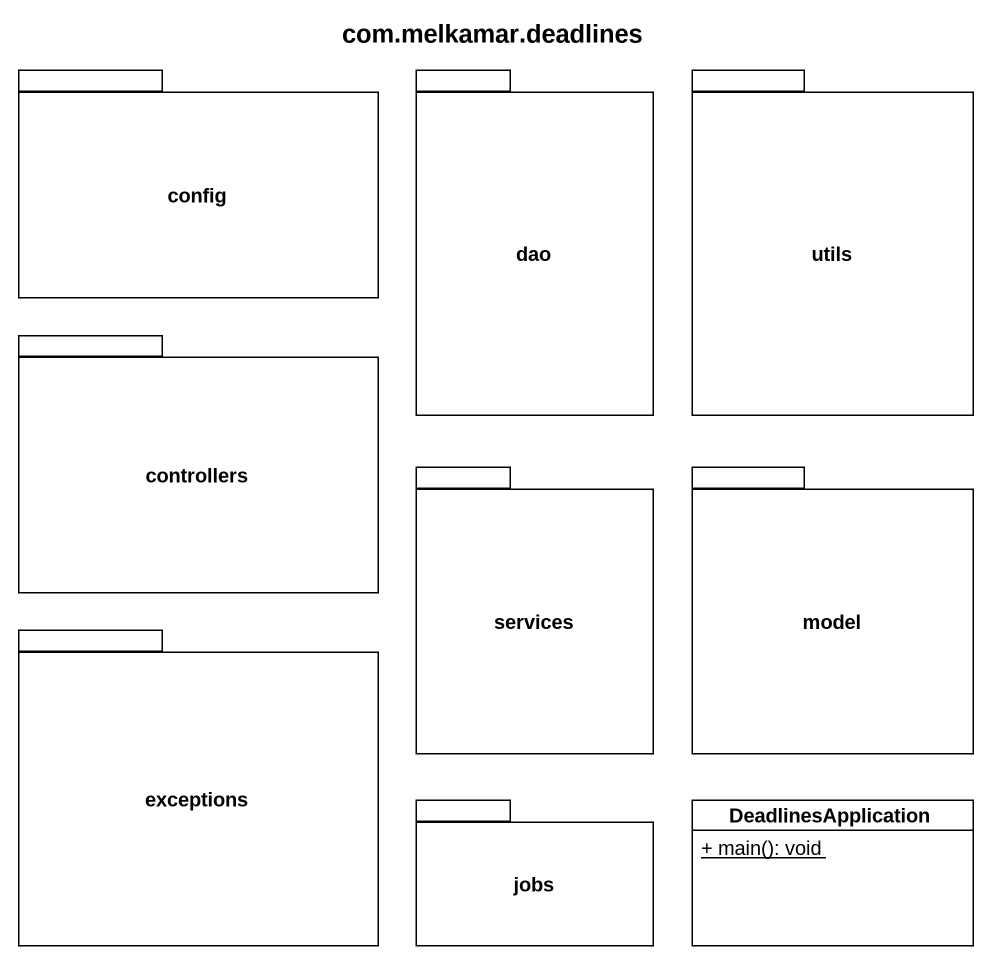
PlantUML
@startuml
title com.melkamar.deadlines
hide circle
hide empty members
skinparam classAttributeIconSize 0
package config {
}
package dao {
}
package utils {
}
package controllers {
}
package services {
}
package model {
}
package exceptions {
}
package jobs {
}
class DeadlinesApplication {
  {static} + main(): void
}
@enduml
